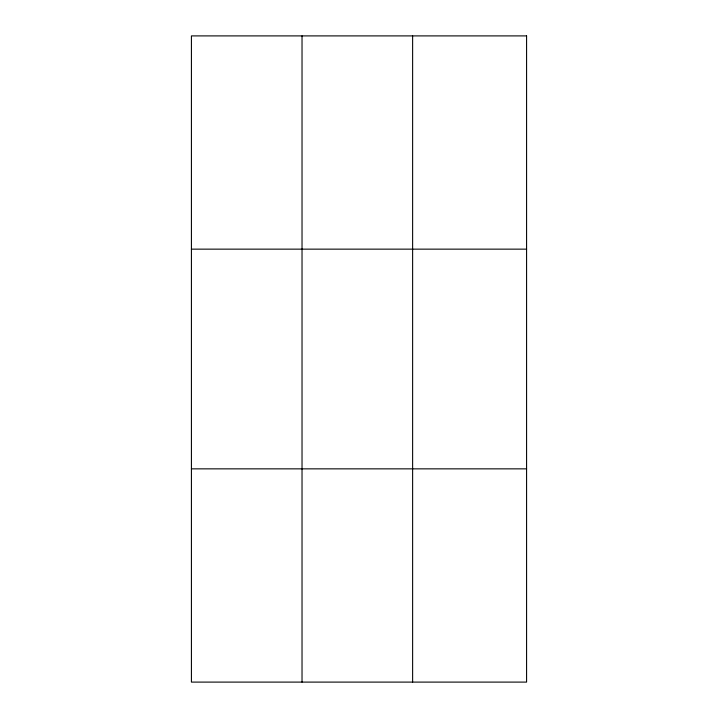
<?xml version="1.0" encoding="UTF-8"?>
<svg xmlns="http://www.w3.org/2000/svg" width="718" height="718" viewBox="0 0 718 718"><rect width="100%" height="100%" fill="white"/><g stroke="black" fill="none" stroke-linecap="round" stroke-linejoin="round"><path stroke-width="1.08" d="M302.027 35.9L302.027 682.1M412.626 35.9L412.626 682.1M191.419 249.146L526.581 249.146M191.419 468.854L526.581 468.854M526.581 35.9L526.581 682.1L191.419 682.1L191.419 35.9L526.581 35.9"/></g></svg>
